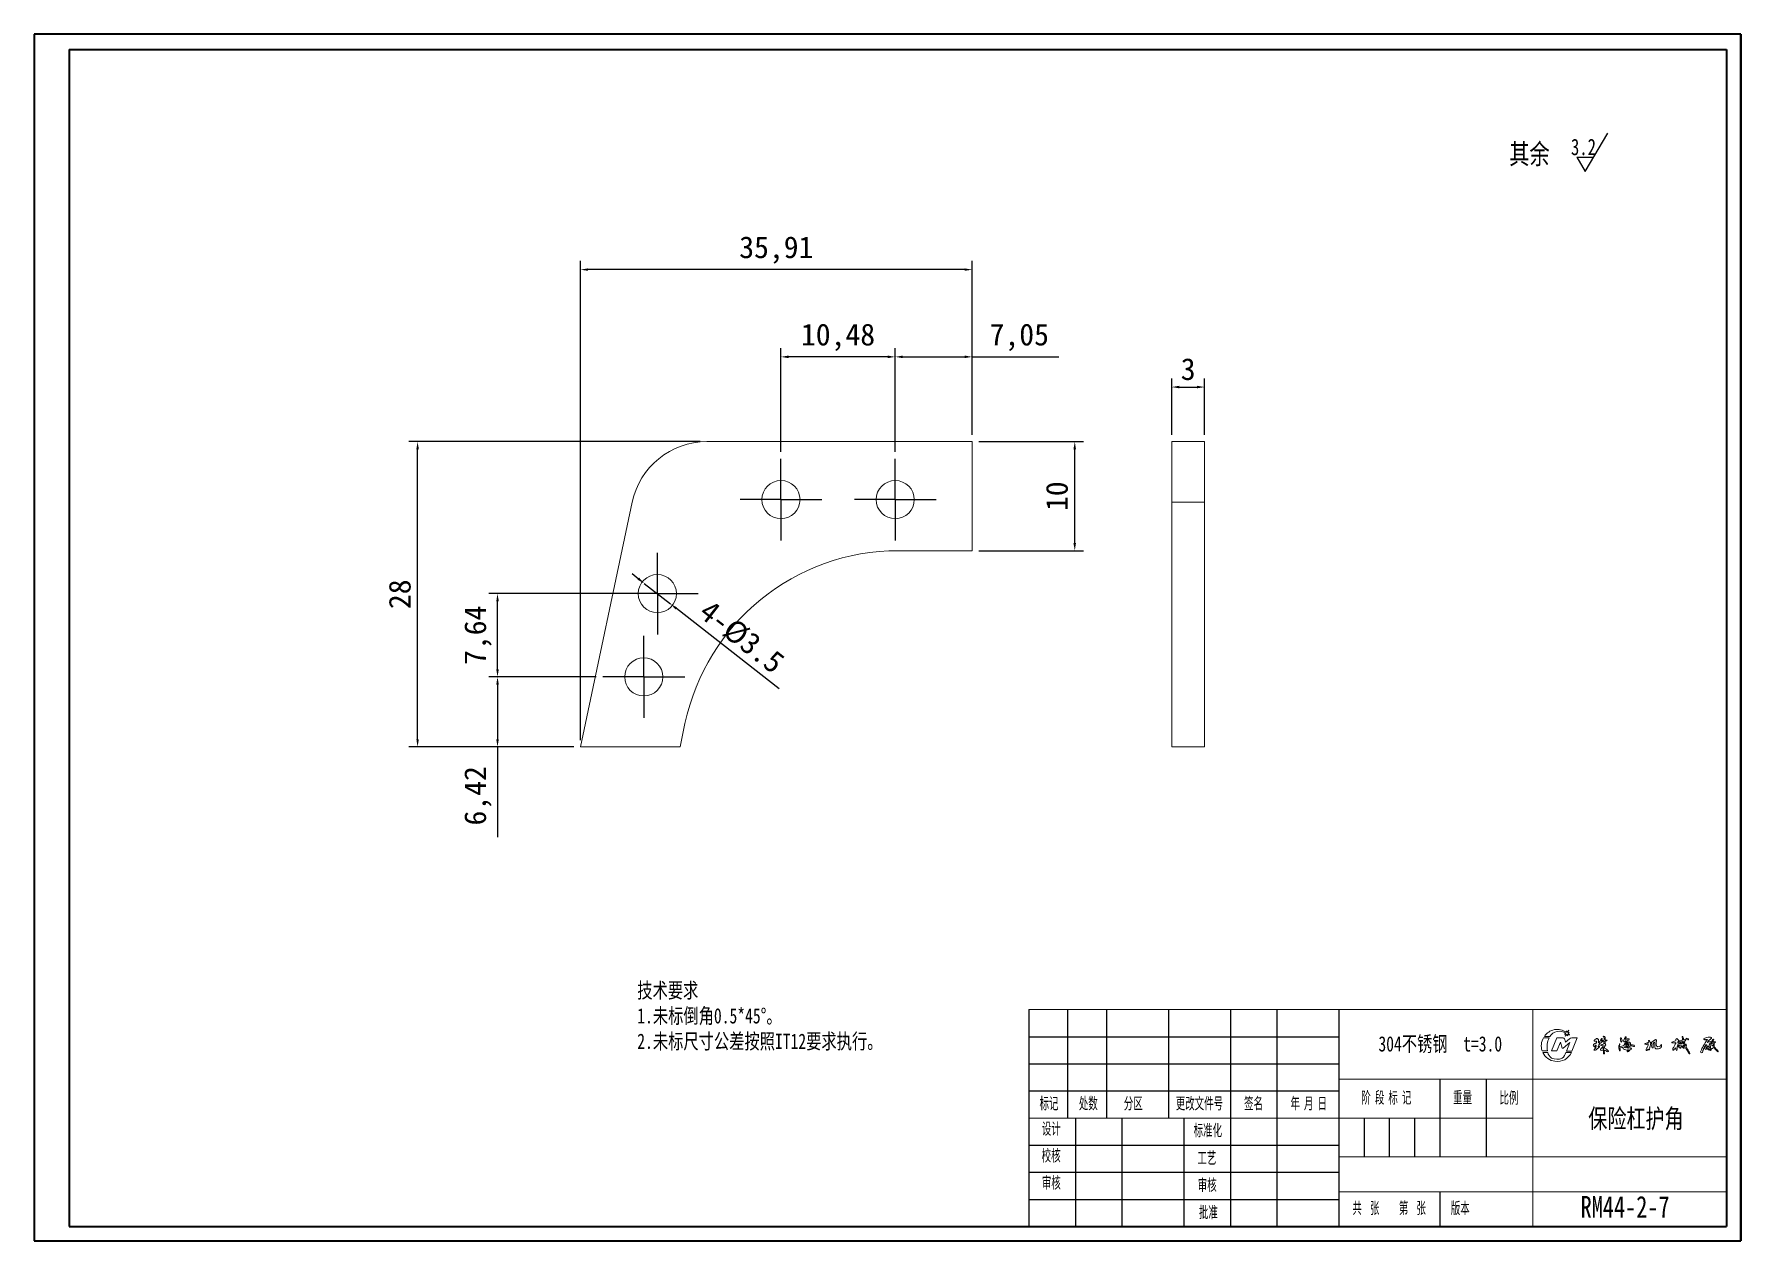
# Model space of a CAD drawing. Header units: millimetres. Extents: x 1557 to 1713, y -75 to 36.
import ezdxf

# ---------------------------------------------------------------- set-up
doc = ezdxf.new("R2010")
doc.units = ezdxf.units.MM
doc.header["$PDSIZE"] = -1
doc.linetypes.add('ACAD_ISO04W100', pattern=[30, 24, -3, 0, -3])
for name, color, linetype in [('10', 7, 'Continuous'), ('5', 7, 'Continuous'), ('9', 7, 'Continuous')]:
    doc.layers.add(name, color=color, linetype=linetype)
doc.layers.add('中心线', color=6, linetype='ACAD_ISO04W100', lineweight=0)
doc.layers.add('尺寸线', color=100, linetype='Continuous', lineweight=5)
doc.styles.add('SLDTEXTSTYLE1', font='TXT', dxfattribs={"width": 0.6, "bigfont": 'bigfont'})
doc.dimstyles.new('Annotative', dxfattribs={"dimscale": 0, "dimtxt": 2.5, "dimasz": 2.5, "dimexe": 1.25, "dimexo": 0.625, "dimtad": 1, "dimtxsty": 'Standard', "dimcen": 2.5, "dimadec": 0, "dimazin": 0, "dimtfac": 1, "dimtmove": 0, "dimatfit": 3, "dimfxl": 1, "dimarcsym": 0})

# ---------------------------------------------------------------- blocks, each defined once
blk = doc.blocks.new('SW_CENTERMARKSYMBOL_0')
at = {"layer": '10', "color": 0}
for p, q in [((0, 25), (0, 37.5)), ((0, 0), (0, 25)), ((-25, 0), (-37.5, 0)), ((0, 0), (-25, 0)), ((0, 0), (0, -25)), ((0, 0), (25, 0)), ((25, 0), (37.5, 0)), ((0, -25), (0, -37.5))]:
    blk.add_line(p, q, dxfattribs=at)
blk = doc.blocks.new('SW_CENTERMARKSYMBOL_1')
at = {"layer": '10', "color": 0}
for p, q in [((0, 25), (0, 37.5)), ((0, 0), (0, 25)), ((-25, 0), (-37.5, 0)), ((0, 0), (-25, 0)), ((0, 0), (0, -25)), ((0, 0), (25, 0)), ((25, 0), (37.5, 0)), ((0, -25), (0, -37.5))]:
    blk.add_line(p, q, dxfattribs=at)
blk = doc.blocks.new('SW_CENTERMARKSYMBOL_2')
at = {"layer": '10', "color": 0}
for p, q in [((0, 25), (0, 37.5)), ((0, 0), (0, 25)), ((-25, 0), (-37.5, 0)), ((0, 0), (-25, 0)), ((0, 0), (0, -25)), ((0, 0), (25, 0)), ((25, 0), (37.5, 0)), ((0, -25), (0, -37.5))]:
    blk.add_line(p, q, dxfattribs=at)
blk = doc.blocks.new('SW_CENTERMARKSYMBOL_3')
at = {"layer": '10', "color": 0}
for p, q in [((0, 25), (0, 37.5)), ((0, 0), (0, 25)), ((-25, 0), (-37.5, 0)), ((0, 0), (-25, 0)), ((0, 0), (0, -25)), ((0, 0), (25, 0)), ((25, 0), (37.5, 0)), ((0, -25), (0, -37.5))]:
    blk.add_line(p, q, dxfattribs=at)
blk = doc.blocks.new('*D30')
at = {"layer": 'Defpoints', "color": 0, "transparency": 16777216}
for p in [(1642.87, -1.58), (1652.28, -1.58), (1642.87, -11.58)]:
    blk.add_point(p, dxfattribs=at)
at = {"layer": '尺寸线', "color": 0, "lineweight": -2, "transparency": 16777216}
for p, q in [((1643.49, -1.58), (1653.08, -1.58)), ((1652.28, -10.88), (1652.28, -2.28)), ((1643.49, -11.58), (1653.08, -11.58))]:
    blk.add_line(p, q, dxfattribs=at)
at = {"layer": '尺寸线', "color": 0, "transparency": 16777216}
for points in [[(1652.16, -2.28), (1652.39, -2.28), (1652.28, -1.58)], [(1652.16, -10.88), (1652.39, -10.88), (1652.28, -11.58)]]:
    blk.add_solid(points, dxfattribs=at)
at = {"layer": '尺寸线', "color": 0, "transparency": 16777216, "insert": (1650.65, -6.58), "char_height": 2, "attachment_point": 5, "rotation": 90}
blk.add_mtext('10', dxfattribs=at)
blk = doc.blocks.new('*D29')
at = {"layer": 'Defpoints', "color": 0, "transparency": 16777216}
for p in [(1664.18, 3.43), (1661.18, -1.58), (1664.18, -1.58)]:
    blk.add_point(p, dxfattribs=at)
at = {"layer": '尺寸线', "color": 0, "lineweight": -2, "transparency": 16777216}
for p, q in [((1661.18, -0.95), (1661.18, 4.23)), ((1661.88, 3.43), (1663.48, 3.43)), ((1664.18, -0.95), (1664.18, 4.23))]:
    blk.add_line(p, q, dxfattribs=at)
at = {"layer": '尺寸线', "color": 0, "transparency": 16777216}
for points in [[(1661.88, 3.55), (1661.88, 3.31), (1661.18, 3.43)], [(1663.48, 3.55), (1663.48, 3.31), (1664.18, 3.43)]]:
    blk.add_solid(points, dxfattribs=at)
at = {"layer": '尺寸线', "color": 0, "transparency": 16777216, "insert": (1662.68, 5.06), "char_height": 2, "attachment_point": 5}
blk.add_mtext('3', dxfattribs=at)
blk = doc.blocks.new('*D28')
at = {"layer": 'Defpoints', "color": 0, "transparency": 16777216}
for p in [(1635.81, 6.2), (1642.87, -1.58), (1635.81, -3.15)]:
    blk.add_point(p, dxfattribs=at)
at = {"layer": '尺寸线', "color": 0, "lineweight": -2, "transparency": 16777216}
for p, q in [((1635.81, -2.52), (1635.81, 7)), ((1642.87, -0.95), (1642.87, 7)), ((1636.51, 6.2), (1642.17, 6.2)), ((1642.87, 6.2), (1650.82, 6.2))]:
    blk.add_line(p, q, dxfattribs=at)
at = {"layer": '尺寸线', "color": 0, "transparency": 16777216}
for points in [[(1636.51, 6.32), (1636.51, 6.08), (1635.81, 6.2)], [(1642.17, 6.32), (1642.17, 6.08), (1642.87, 6.2)]]:
    blk.add_solid(points, dxfattribs=at)
at = {"layer": '尺寸线', "color": 0, "transparency": 16777216, "insert": (1647.19, 7.99), "char_height": 2, "attachment_point": 5}
blk.add_mtext('7,05', dxfattribs=at)
blk = doc.blocks.new('*D27')
at = {"layer": 'Defpoints', "color": 0, "transparency": 16777216}
for p in [(1625.33, 6.2), (1625.33, -3.15), (1635.81, -3.15)]:
    blk.add_point(p, dxfattribs=at)
at = {"layer": '尺寸线', "color": 0, "lineweight": -2, "transparency": 16777216}
for p, q in [((1625.33, -2.52), (1625.33, 7)), ((1635.81, -2.52), (1635.81, 7)), ((1635.11, 6.2), (1626.03, 6.2))]:
    blk.add_line(p, q, dxfattribs=at)
at = {"layer": '尺寸线', "color": 0, "transparency": 16777216}
for points in [[(1626.03, 6.32), (1626.03, 6.08), (1625.33, 6.2)], [(1635.11, 6.32), (1635.11, 6.08), (1635.81, 6.2)]]:
    blk.add_solid(points, dxfattribs=at)
at = {"layer": '尺寸线', "color": 0, "transparency": 16777216, "insert": (1630.57, 7.99), "char_height": 2, "attachment_point": 5}
blk.add_mtext('10,48', dxfattribs=at)
blk = doc.blocks.new('*D31')
at = {"layer": 'Defpoints', "color": 0, "transparency": 16777216}
for p in [(1592.01, -1.58), (1618.54, -1.58), (1606.95, -29.58)]:
    blk.add_point(p, dxfattribs=at)
at = {"layer": '尺寸线', "color": 0, "lineweight": -2, "transparency": 16777216}
for p, q in [((1617.92, -1.58), (1591.21, -1.58)), ((1592.01, -28.88), (1592.01, -2.28)), ((1606.33, -29.58), (1591.21, -29.58))]:
    blk.add_line(p, q, dxfattribs=at)
at = {"layer": '尺寸线', "color": 0, "transparency": 16777216}
for points in [[(1591.9, -2.28), (1592.13, -2.28), (1592.01, -1.58)], [(1591.9, -28.88), (1592.13, -28.88), (1592.01, -29.58)]]:
    blk.add_solid(points, dxfattribs=at)
at = {"layer": '尺寸线', "color": 0, "transparency": 16777216, "insert": (1590.39, -15.58), "char_height": 2, "attachment_point": 5, "rotation": 90}
blk.add_mtext('28', dxfattribs=at)
blk = doc.blocks.new('*D33')
at = {"layer": 'Defpoints', "color": 0, "transparency": 16777216}
for p in [(1599.34, -23.16), (1609.01, -23.16), (1606.95, -29.58)]:
    blk.add_point(p, dxfattribs=at)
at = {"layer": '尺寸线', "color": 0, "lineweight": -2, "transparency": 16777216}
for p, q in [((1608.38, -23.16), (1598.54, -23.16)), ((1599.34, -23.86), (1599.34, -28.88)), ((1606.33, -29.58), (1598.54, -29.58)), ((1599.34, -29.58), (1599.34, -37.86))]:
    blk.add_line(p, q, dxfattribs=at)
at = {"layer": '尺寸线', "color": 0, "transparency": 16777216}
for points in [[(1599.23, -23.86), (1599.46, -23.86), (1599.34, -23.16)], [(1599.23, -28.88), (1599.46, -28.88), (1599.34, -29.58)]]:
    blk.add_solid(points, dxfattribs=at)
at = {"layer": '尺寸线', "color": 0, "transparency": 16777216, "insert": (1597.55, -34.07), "char_height": 2, "attachment_point": 5, "rotation": 90}
blk.add_mtext('6,42', dxfattribs=at)
blk = doc.blocks.new('*D32')
at = {"layer": 'Defpoints', "color": 0, "transparency": 16777216}
for p in [(1599.34, -15.52), (1610.87, -15.52), (1609.01, -23.16)]:
    blk.add_point(p, dxfattribs=at)
at = {"layer": '尺寸线', "color": 0, "lineweight": -2, "transparency": 16777216}
for p, q in [((1610.25, -15.52), (1598.54, -15.52)), ((1599.34, -22.46), (1599.34, -16.22)), ((1608.38, -23.16), (1598.54, -23.16))]:
    blk.add_line(p, q, dxfattribs=at)
at = {"layer": '尺寸线', "color": 0, "transparency": 16777216}
for points in [[(1599.23, -16.22), (1599.46, -16.22), (1599.34, -15.52)], [(1599.23, -22.46), (1599.46, -22.46), (1599.34, -23.16)]]:
    blk.add_solid(points, dxfattribs=at)
at = {"layer": '尺寸线', "color": 0, "transparency": 16777216, "insert": (1597.55, -19.34), "char_height": 2, "attachment_point": 5, "rotation": 90}
blk.add_mtext('7,64', dxfattribs=at)
blk = doc.blocks.new('*D35')
at = {"layer": 'Defpoints', "color": 0, "transparency": 16777216}
for p in [(1612.8, -14.58), (1615.2, -16.46)]:
    blk.add_point(p, dxfattribs=at)
at = {"layer": '尺寸线', "color": 0, "lineweight": -2, "transparency": 16777216}
for p, q in [((1612.25, -14.15), (1611.7, -13.72)), ((1612.8, -14.58), (1615.2, -16.46)), ((1625.17, -24.25), (1615.75, -16.89))]:
    blk.add_line(p, q, dxfattribs=at)
at = {"layer": '尺寸线', "color": 0, "transparency": 16777216}
for points in [[(1612.32, -14.05), (1612.17, -14.24), (1612.8, -14.58)], [(1615.82, -16.8), (1615.68, -16.98), (1615.2, -16.46)]]:
    blk.add_solid(points, dxfattribs=at)
at = {"layer": '尺寸线', "color": 0, "transparency": 16777216, "insert": (1621.74, -19.5), "char_height": 2, "attachment_point": 5, "rotation": 321.9828}
blk.add_mtext('4-%%C3.5', dxfattribs=at)
blk = doc.blocks.new('*D37')
at = {"layer": 'Defpoints', "color": 0, "transparency": 16777216}
for p in [(1606.95, 14.2), (1642.87, -1.58), (1606.95, -29.58)]:
    blk.add_point(p, dxfattribs=at)
at = {"layer": '尺寸线', "color": 0, "lineweight": -2, "transparency": 16777216}
for p, q in [((1606.95, -28.95), (1606.95, 15)), ((1642.17, 14.2), (1607.65, 14.2)), ((1642.87, -0.95), (1642.87, 15))]:
    blk.add_line(p, q, dxfattribs=at)
at = {"layer": '尺寸线', "color": 0, "transparency": 16777216}
for points in [[(1607.65, 14.32), (1607.65, 14.09), (1606.95, 14.2)], [(1642.17, 14.32), (1642.17, 14.09), (1642.87, 14.2)]]:
    blk.add_solid(points, dxfattribs=at)
at = {"layer": '尺寸线', "color": 0, "transparency": 16777216, "insert": (1624.91, 16), "char_height": 2, "attachment_point": 5}
blk.add_mtext('35,91', dxfattribs=at)

msp = doc.modelspace()

# ---------------------------------------------------------------- linework, layer by layer
for p, q in [((1699.097, 23.195), (1701.173, 26.723)), ((1698.315, 24.525), (1699.097, 23.195)), ((1698.315, 24.525), (1699.88, 24.525))]:
    msp.add_line(p, q)
at = {"color": 7, "linetype": 'Continuous', "lineweight": 15}
for p, q in [((1642.867, -1.58), (1618.543, -1.58)), ((1642.867, -11.58), (1642.867, -1.58)), ((1664.177, -1.58), (1661.177, -1.58)), ((1661.177, -7.133), (1661.177, -1.58)), ((1664.177, -7.133), (1664.177, -1.58)), ((1611.694, -7.133), (1606.954, -29.58)), ((1661.177, -29.58), (1661.177, -7.133)), ((1661.177, -7.133), (1664.177, -7.133)), ((1664.177, -7.133), (1664.177, -29.58)), ((1636.099, -11.58), (1642.867, -11.58)), ((1616.081, -29.58), (1616.531, -27.447)), ((1606.954, -29.58), (1616.081, -29.58)), ((1661.177, -29.58), (1664.177, -29.58))]:
    msp.add_line(p, q, dxfattribs=at)
for centre in [(1625.332, -6.898), (1635.815, -6.898), (1613.999, -15.517), (1612.757, -23.157)]:
    msp.add_circle(centre, 1.75, dxfattribs=at)
for centre, radius in [((1618.543, -8.58), 7), ((1636.099, -31.58), 20)]:
    msp.add_arc(centre, radius, 90, 168.07555, dxfattribs=at)
at = {"layer": '10', "color": 7, "lineweight": 15}
for p, q in [((1694.275, -53.679), (1694.275, -63.631)), ((1676.504, -60.077), (1712.047, -60.077)), ((1648.071, -63.631), (1694.275, -63.631)), ((1694.275, -63.631), (1694.275, -73.583)), ((1676.504, -67.185), (1712.047, -67.185)), ((1676.504, -70.39), (1712.047, -70.39))]:
    msp.add_line(p, q, dxfattribs=at)
at = {"layer": '5', "color": 7, "lineweight": 15}
for p, q in [((1648.071, -53.679), (1712.047, -53.679)), ((1648.071, -53.679), (1712.047, -53.679)), ((1695.271, -56.27), (1695.787, -56.27)), ((1695.849, -56.15), (1695.349, -56.15)), ((1695.993, -57.477), (1696.488, -56.276)), ((1696.488, -56.276), (1696.993, -56.276)), ((1697.191, -55.916), (1697.304, -55.84)), ((1697.331, -55.925), (1697.193, -55.925)), ((1697.254, -56.118), (1697.331, -55.925)), ((1697.401, -55.96), (1697.262, -56.123)), ((1697.342, -55.761), (1697.356, -55.655)), ((1697.379, -55.651), (1697.439, -55.752)), ((1697.464, -56.07), (1697.401, -55.96)), ((1697.439, -55.752), (1697.591, -55.563)), ((1697.489, -55.952), (1697.487, -56.064)), ((1697.651, -56.009), (1697.489, -55.952)), ((1697.599, -55.568), (1697.507, -55.784)), ((1697.507, -55.784), (1697.626, -55.787)), ((1697.629, -55.796), (1697.539, -55.864)), ((1697.539, -55.864), (1697.664, -55.988)), ((1697.856, -56.276), (1698.357, -56.276)), ((1698.357, -56.276), (1697.858, -57.481)), ((1702.316, -56.282), (1702.346, -56.265)), ((1702.346, -56.265), (1702.378, -56.281)), ((1702.82, -56.316), (1702.763, -56.363)), ((1702.791, -56.18), (1702.827, -56.187)), ((1707.977, -56.168), (1707.988, -56.137)), ((1707.993, -56.203), (1707.977, -56.168)), ((1708.01, -56.319), (1707.993, -56.203)), ((1708.354, -56.313), (1708.338, -56.349)), ((1695.646, -57.477), (1695.135, -57.479)), ((1695.207, -57.611), (1695.666, -57.611)), ((1696.49, -57.477), (1695.993, -57.477)), ((1696.826, -56.683), (1696.49, -57.477)), ((1696.969, -57.226), (1696.826, -56.683)), ((1697.075, -57.226), (1696.969, -57.226)), ((1697.673, -56.7), (1697.075, -57.226)), ((1697.23, -56.436), (1697.297, -56.672)), ((1697.297, -56.672), (1697.634, -56.356)), ((1697.322, -57.611), (1697.827, -57.611)), ((1697.359, -57.481), (1697.673, -56.7)), ((1697.858, -57.481), (1697.359, -57.481)), ((1699.89, -57.407), (1699.9, -57.375)), ((1700.005, -56.976), (1699.991, -56.994)), ((1700.056, -57.058), (1700.034, -57.13)), ((1700.05, -57.177), (1700.109, -57.005)), ((1700.092, -56.76), (1700.123, -56.741)), ((1700.14, -56.594), (1700.109, -56.577)), ((1700.318, -56.735), (1700.352, -56.74)), ((1700.326, -57.074), (1700.348, -57.047)), ((1700.348, -57.047), (1700.384, -57.051)), ((1700.51, -57.408), (1700.487, -57.382)), ((1700.525, -56.974), (1700.523, -56.94)), ((1700.557, -56.986), (1700.525, -56.974)), ((1700.573, -56.526), (1700.587, -56.555)), ((1700.743, -57.006), (1700.723, -56.985)), ((1700.729, -57.238), (1700.739, -57.391)), ((1700.752, -57.199), (1700.751, -57.174)), ((1700.763, -57.463), (1700.752, -57.199)), ((1700.79, -57.739), (1700.771, -57.711)), ((1700.815, -56.593), (1700.783, -56.58)), ((1700.857, -57.698), (1700.855, -57.73)), ((1700.963, -56.552), (1700.931, -56.567)), ((1701.235, -57.492), (1701.221, -57.519)), ((1702.24, -56.828), (1702.265, -56.813)), ((1702.271, -57.461), (1702.242, -57.458)), ((1702.27, -57.223), (1702.266, -57.257)), ((1702.299, -57.204), (1702.27, -57.223)), ((1702.292, -57.435), (1702.271, -57.461)), ((1702.563, -57.181), (1702.54, -57.158)), ((1702.562, -57.217), (1702.563, -57.181)), ((1702.763, -56.363), (1702.759, -56.399)), ((1702.782, -56.914), (1702.794, -56.929)), ((1702.858, -56.678), (1702.803, -56.891)), ((1702.824, -57.177), (1702.843, -57.15)), ((1702.841, -56.572), (1702.832, -56.544)), ((1702.854, -57.076), (1702.879, -57.059)), ((1702.858, -56.818), (1702.878, -56.724)), ((1702.921, -56.8), (1702.879, -56.83)), ((1702.897, -56.843), (1702.918, -56.827)), ((1702.932, -56.826), (1702.947, -56.838)), ((1702.936, -57.506), (1702.937, -57.474)), ((1703.07, -56.92), (1703.058, -56.996)), ((1703.081, -57.042), (1703.103, -56.872)), ((1703.187, -57.371), (1703.157, -57.381)), ((1703.305, -57.321), (1703.293, -57.355)), ((1703.313, -57.228), (1703.328, -57.253)), ((1703.624, -57.003), (1703.62, -57.039)), ((1704.575, -56.852), (1704.556, -56.832)), ((1704.752, -56.852), (1704.707, -56.875)), ((1704.753, -57.43), (1704.723, -57.439)), ((1704.864, -56.847), (1704.834, -56.828)), ((1704.889, -57.308), (1704.857, -57.307)), ((1704.87, -56.891), (1704.864, -56.847)), ((1704.897, -57.353), (1704.889, -57.308)), ((1704.902, -56.539), (1704.911, -56.502)), ((1704.911, -56.502), (1704.948, -56.502)), ((1704.972, -57.372), (1704.938, -57.391)), ((1705.079, -56.707), (1705.111, -56.738)), ((1705.189, -56.656), (1705.181, -56.694)), ((1705.244, -57.189), (1705.281, -57.192)), ((1705.355, -56.746), (1705.375, -56.713)), ((1705.43, -56.657), (1705.456, -56.674)), ((1707.215, -57.383), (1707.187, -57.411)), ((1707.411, -57.23), (1707.405, -57.193)), ((1707.409, -56.477), (1707.412, -56.396)), ((1707.481, -57.394), (1707.46, -57.421)), ((1707.581, -56.723), (1707.612, -56.735)), ((1707.635, -56.852), (1707.609, -56.861)), ((1707.674, -56.506), (1707.673, -56.54)), ((1707.787, -56.702), (1707.693, -56.8)), ((1707.757, -57.134), (1707.725, -57.116)), ((1707.795, -57.224), (1707.759, -57.217)), ((1707.777, -56.823), (1707.83, -56.767)), ((1707.977, -56.61), (1707.884, -56.639)), ((1707.967, -56.685), (1708.017, -56.677)), ((1707.978, -57.02), (1707.97, -56.985)), ((1707.973, -56.811), (1707.973, -56.781)), ((1708.159, -56.58), (1707.977, -56.61)), ((1708.02, -57.121), (1707.991, -57.139)), ((1708.08, -57.056), (1708.02, -57.121)), ((1708.025, -56.679), (1708.056, -56.709)), ((1708.063, -57.135), (1708.122, -57.124)), ((1708.102, -56.949), (1708.096, -56.956)), ((1708.098, -56.79), (1708.137, -56.779)), ((1708.113, -56.433), (1708.139, -56.458)), ((1708.25, -56.896), (1708.254, -56.934)), ((1708.254, -56.934), (1708.288, -56.963)), ((1708.314, -56.86), (1708.348, -56.869)), ((1708.356, -57.051), (1708.337, -57.082)), ((1708.338, -56.349), (1708.367, -56.381)), ((1708.573, -56.408), (1708.559, -56.369)), ((1708.672, -57.728), (1708.636, -57.737)), ((1710.239, -56.94), (1710.229, -56.912)), ((1710.233, -57.194), (1710.239, -57.157)), ((1710.281, -57.254), (1710.233, -57.194)), ((1710.303, -56.696), (1710.34, -56.702)), ((1710.429, -57.254), (1710.4, -57.279)), ((1710.475, -56.826), (1710.459, -56.867)), ((1710.733, -56.824), (1710.696, -56.823)), ((1710.785, -56.628), (1710.77, -56.667)), ((1710.77, -56.667), (1710.784, -56.695)), ((1710.856, -56.39), (1710.879, -56.42)), ((1711.005, -56.639), (1711.032, -56.668))]:
    msp.add_line(p, q, dxfattribs=at)
for centre, radius, start, end in [((1696.472, -57.017), 1.414, 148.10678, 199.0712), ((1696.527, -56.882), 1.387, 53.99854, 148.11308), ((1697.314, -57.06), 1.72, 152.64769, 194.03749), ((1696.727, -56.705), 1.039, 56.30183, 147.72417), ((1697.01, -56.507), 0.232, 17.84837, 94.25997), ((1697.193, -55.92), 0.00492, 123.59808, 270), ((1697.258, -56.119), 0.00492, 158.25924, 319.48501), ((1697.368, -55.657), 0.0123, 30.5695, 172.24527), ((1697.475, -56.063), 0.0123, 210.0475, 359.33925), ((1697.595, -55.566), 0.00492, 336.84757, 141.15035), ((1697.626, -55.792), 0.00492, 306.89987, 88.42974), ((1697.885, -56.702), 0.427, 93.88116, 125.93911), ((1697.655, -55.997), 0.0123, 250.62338, 44.9943), ((1700.16, -56.419), 0.0797, 40.56591, 139.98771), ((1700.628, -56.399), 0.0604, 71.26752, 170.74483), ((1700.605, -56.369), 0.0511, 316.66988, 32.3132), ((1700.762, -56.169), 0.0459, 66.69586, 147.69693), ((1700.714, -56.215), 0.0714, 25.63936, 82.80869), ((1700.438, -56.392), 0.399, 356.13915, 31.29985), ((1700.775, -56.261), 0.134, 12.6009, 87.89792), ((1700.68, -56.346), 0.254, 346.7386, 26.84101), ((1702.473, -56.342), 0.168, 159.05098, 196.84599), ((1702.443, -56.281), 0.0656, 179.85433, 247.00262), ((1702.144, -56.505), 0.319, 4.16649, 30.95386), ((1700.474, -55.165), 2.52, 330.76649, 333.99261), ((1700.912, -55.148), 2.144, 328.44852, 331.21479), ((1702.753, -56.234), 0.106, 309.16772, 348.94294), ((1702.137, -56.542), 0.775, 21.79876, 27.21515), ((1707.511, -56.456), 0.116, 92.38317, 148.90354), ((1707.446, -56.458), 0.132, 29.05936, 62.6982), ((1708.004, -56.187), 0.0525, 21.32184, 108.17619), ((1708.948, -56.231), 0.942, 185.35467, 190.09043), ((1707.818, -56.303), 0.271, 356.92747, 29.94288), ((1708.65, -56.261), 0.564, 185.74219, 197.75807), ((1708.384, -56.607), 0.296, 53.71884, 95.69989), ((1710.443, -57.182), 0.959, 103.38514, 121.96981), ((1710.449, -56.896), 0.686, 86.6853, 109.38389), ((1710.516, -56.456), 0.247, 59.89747, 96.25219), ((1710.589, -56.301), 0.0773, 292.93388, 49.26034), ((1696.483, -57.036), 1.4, 204.25819, 263.22268), ((1696.373, -57.511), 0.714, 188.07778, 239.36943), ((1696.544, -57.039), 1.405, 260.74299, 335.98713), ((1696.149, -57.239), 1.23, 312.06403, 342.41098), ((1699.928, -56.949), 0.107, 111.73471, 250.43201), ((1699.641, -56.288), 0.613, 293.74076, 304.37866), ((1699.987, -56.863), 0.552, 259.91518, 270.87813), ((1699.739, -57.369), 0.354, 52.03613, 64.44068), ((1700.893, -58.093), 1.225, 135.77997, 144.14487), ((1700.01, -56.558), 0.104, 115.88205, 173.9154), ((1699.996, -56.417), 0.157, 235.55963, 273.09561), ((1700.427, -56.575), 0.697, 227.57647, 233.63482), ((1700.012, -56.467), 0.0475, 90.16643, 177.15274), ((1700.108, -56.983), 0.224, 94.00789, 122.49705), ((1700.032, -57.001), 0.0417, 171.39316, 285.58996), ((1699.985, -57.278), 0.138, 274.20871, 318.69402), ((1700.063, -56.364), 0.219, 254.45682, 282.35154), ((1700.037, -56.992), 0.0359, 67.96471, 152.63215), ((1700.109, -56.483), 0.116, 95.00357, 146.77594), ((1700.021, -57.126), 0.0132, 236.67345, 342.78491), ((1699.896, -57.129), 0.162, 317.34984, 342.87309), ((1700.043, -57.054), 0.0132, 342.78491, 91.18323), ((1700.001, -56.766), 0.199, 284.42988, 294.48738), ((1700.084, -56.965), 0.018, 338.4925, 93.47325), ((1700.513, -57.69), 0.532, 123.39982, 142.88236), ((1700.073, -56.996), 0.0367, 345.40153, 40.67624), ((1699.933, -56.673), 0.202, 340.21454, 1.49825), ((1699.972, -56.62), 0.169, 343.75878, 9.03261), ((1700.001, -56.807), 0.491, 55.36323, 63.54781), ((1699.661, -56.304), 1.095, 300.69424, 306.31765), ((1700.121, -56.968), 0.202, 317.22654, 337.38014), ((1700.276, -57.051), 0.0545, 262.75607, 335.03996), ((1700.633, -56.25), 0.384, 203.40216, 213.911), ((1700.591, -56.613), 0.299, 170.36434, 204.19773), ((1700.174, -56.489), 0.142, 328.87571, 9.96208), ((1700.185, -56.948), 0.157, 321.28638, 0.14287), ((1700.599, -57.475), 0.409, 125.14715, 135.17814), ((1700.404, -56.933), 0.0632, 96.06335, 192.77441), ((1700.175, -56.643), 0.201, 331.4243, 351.08691), ((1700.339, -57.088), 0.0583, 295.09104, 39.4683), ((1700.464, -56.71), 0.0968, 117.42123, 158.79048), ((1700.484, -56.87), 0.115, 90.76751, 143.3679), ((1700.325, -56.842), 0.0777, 338.26911, 30.74864), ((1700.511, -56.64), 0.0926, 126.9119, 170.0414), ((1700.011, -56.354), 0.492, 334.47962, 342.72974), ((1700.823, -56.68), 0.386, 131.13318, 152.18921), ((1700.367, -56.5), 0.28, 294.24208, 316.26159), ((1700.134, -57.272), 0.369, 342.7667, 353.93769), ((1700.56, -57.332), 0.0624, 96.00648, 160.44021), ((1700.612, -56.973), 0.446, 256.86891, 284.61724), ((1700.647, -57.083), 0.19, 99.81165, 131.03223), ((1700.062, -56.786), 0.69, 315.43317, 324.4382), ((1700.639, -56.865), 0.145, 235.83347, 305.07277), ((1700.932, -57.052), 0.509, 127.31067, 135.32762), ((1700.777, -56.581), 0.211, 145.51709, 164.82413), ((1700.701, -56.773), 0.246, 93.20974, 117.52757), ((1700.287, -56.209), 0.405, 321.3255, 331.19696), ((1700.662, -56.943), 0.0663, 72.56929, 135.4047), ((1700.559, -56.476), 0.183, 290.38055, 312.91964), ((1702.817, -58.975), 2.83, 138.66815, 140.81882), ((1700.687, -56.767), 0.113, 267.43343, 338.97668), ((1700.696, -56.469), 0.141, 264.95169, 308.03305), ((1700.768, -56.635), 0.135, 81.92744, 126.67163), ((1700.57, -56.981), 0.175, 314.20692, 351.58046), ((1700.669, -57.179), 0.0458, 312.80177, 359.72413), ((1700.716, -57.209), 0.0167, 191.77564, 274.76943), ((1700.734, -57.184), 0.0201, 30.37273, 163.99607), ((1700.716, -57.239), 0.0132, 3.57579, 82.82114), ((1700.726, -57.392), 0.0132, 264.40984, 3.57579), ((1699.513, -57.627), 1.261, 356.16, 7.45446), ((1700.763, -56.432), 0.0742, 288.53917, 10.41098), ((1700.801, -57.574), 0.165, 265.92367, 288.99747), ((1702.978, -57.102), 2.205, 169.54971, 172.32807), ((1700.486, -56.631), 0.331, 347.61238, 6.50537), ((1701.046, -57.511), 0.208, 152.93266, 192.2151), ((1700.949, -57.643), 0.107, 170.8204, 210.91739), ((1700.542, -57.592), 0.302, 353.48882, 6.8611), ((1700.886, -57.483), 0.0706, 53.29979, 111.01202), ((1701.091, -57.156), 0.224, 166.95309, 194.40932), ((1700.042, -56.739), 0.908, 336.20184, 340.66322), ((1701.21, -56.764), 0.56, 233.13321, 244.16571), ((1701.052, -56.797), 0.156, 159.46151, 185.23184), ((1701.147, -56.596), 0.33, 220.65354, 233.05021), ((1700.968, -57.029), 0.0707, 130.87673, 189.16745), ((1701.463, -56.769), 0.557, 166.56195, 177.22767), ((1701.115, -56.629), 0.195, 161.24927, 183.02782), ((1700.883, -56.892), 0.0924, 294.8967, 339.12946), ((1701.011, -56.42), 0.0855, 169.41921, 216.93768), ((1700.872, -57.692), 0.272, 40.42099, 78.10447), ((1700.996, -56.253), 0.225, 256.37479, 283.87397), ((1700.17, -57.14), 0.828, 15.08818, 19.81229), ((1700.982, -56.35), 0.203, 264.49128, 284.4301), ((1700.47, -58.137), 1, 40.12015, 60.26806), ((1700.19, -55.323), 1.486, 304.54577, 308.42677), ((1701.064, -56.55), 0.0801, 52.06811, 100.59966), ((1701.152, -57.435), 0.108, 227.82776, 309.58112), ((1702.348, -57.128), 0.181, 172.67696, 206.24608), ((1701.452, -56.918), 0.739, 345.35926, 353.68154), ((1703.385, -57.065), 1.208, 186.8083, 198.94544), ((1702.433, -57.059), 0.253, 150.43685, 166.48195), ((1701.774, -56.768), 0.47, 339.33731, 352.68595), ((1702.415, -57.03), 0.174, 165.44538, 199.15041), ((1702.038, -56.876), 0.236, 332.22312, 15.46446), ((1701.96, -55.525), 1.589, 280.54822, 288.24676), ((1701.896, -57.402), 0.397, 355.24294, 21.39194), ((1702.241, -56.374), 0.832, 273.97991, 278.85581), ((1702.823, -56.375), 0.511, 181.72603, 206.7303), ((1703.337, -56.263), 1.028, 199.4082, 203.32193), ((1702.51, -57.425), 0.269, 83.52515, 121.48032), ((1702.304, -56.509), 0.184, 298.71089, 345.13535), ((1702.398, -56.629), 0.409, 278.35182, 308.34024), ((1702.933, -56.397), 0.478, 190.29648, 199.45662), ((1702.662, -57.23), 0.1, 172.86773, 253.42089), ((1702.989, -56.622), 0.389, 144.34957, 170.68907), ((1702.021, -56.767), 0.62, 13.13159, 19.52313), ((1702.666, -56.585), 0.0578, 224.4428, 331.22424), ((1702.399, -58.331), 1.032, 70.91261, 76.87081), ((1702.524, -56.852), 0.16, 322.56195, 347.73017), ((1702.974, -57.008), 0.318, 144.60088, 157.4718), ((1702.752, -57.113), 0.055, 147.82, 225.32738), ((1702.991, -57.758), 0.732, 91.09513, 113.0134), ((1702.921, -56.486), 0.698, 252.69997, 262.0361), ((1702.517, -56.711), 0.228, 330.18511, 347.99972), ((1702.783, -56.634), 0.0692, 102.74047, 162.33987), ((1702.873, -57.103), 0.287, 241.49331, 269.79703), ((1703.508, -57.152), 0.862, 143.38742, 152.8231), ((1702.812, -56.309), 0.104, 239.46341, 298.59173), ((1702.819, -56.611), 0.0681, 78.85274, 139.1547), ((1702.944, -57.041), 0.206, 133.38991, 142.03165), ((1702.834, -56.756), 0.177, 256.87561, 276.74517), ((1702.399, -56.438), 0.461, 334.36531, 343.16404), ((1703.082, -57.148), 0.239, 162.46075, 180.49175), ((1702.862, -56.901), 0.032, 257.35369, 8.59842), ((1703.083, -56.795), 0.254, 135.77568, 152.49696), ((1702.871, -56.819), 0.0131, 174.36274, 305.45423), ((1702.866, -56.295), 0.106, 267.65225, 307.84646), ((1702.974, -57.952), 0.57, 82.33881, 100.222), ((1702.926, -56.755), 0.0566, 132.13492, 147.01586), ((1702.82, -57.215), 0.166, 30.60002, 69.33977), ((1702.942, -56.767), 0.0761, 87.96358, 135.13708), ((1702.905, -56.854), 0.0131, 128.13944, 185.70466), ((1703.174, -56.866), 0.283, 177.83307, 186.1836), ((1703.747, -57.071), 0.959, 145.28134, 151.83317), ((1702.926, -56.837), 0.0131, 62.84712, 128.13944), ((1702.873, -56.719), 0.0941, 300.7695, 314.15184), ((1703.031, -56.746), 0.38, 94.04097, 105.21873), ((1702.997, -57.473), 0.0694, 208.77301, 271.37545), ((1702.997, -57.647), 0.183, 86.44899, 109.08666), ((1703.131, -57.126), 0.39, 110.46738, 119.5821), ((1702.73, -56.239), 0.5, 295.31345, 303.35768), ((1701.359, -56.727), 1.655, 343.36215, 345.88869), ((1703.012, -57.12), 0.106, 230.0997, 288.7629), ((1703.245, -56.608), 0.377, 217.59684, 226.2384), ((1702.926, -56.442), 0.0883, 291.27437, 335.76256), ((1702.9, -56.637), 0.397, 281.26614, 291.01765), ((1703.033, -56.856), 0.0541, 206.74106, 293.2294), ((1703.041, -56.808), 0.066, 358.35224, 134.77651), ((1703.017, -57.445), 0.0989, 259.12262, 341.84204), ((1703.19, -57.046), 0.704, 99.23738, 105.30645), ((1703.063, -56.755), 0.114, 48.73299, 120.01574), ((1703.032, -56.316), 0.164, 261.14893, 286.60528), ((1703.002, -57.411), 0.0532, 275.85777, 27.63047), ((1703.045, -56.995), 0.0131, 255.96963, 351.74296), ((1703.013, -57.171), 0.0591, 304.08962, 16.85772), ((1703.057, -56.918), 0.0131, 351.74296, 101.99256), ((1702.81, -57.069), 0.273, 341.9753, 5.65657), ((1703.071, -56.421), 0.0706, 29.98959, 85.48529), ((1702.92, -56.316), 0.224, 315.36404, 341.91805), ((1702.922, -56.828), 0.186, 346.49377, 5.8595), ((1703, -57.363), 0.158, 314.57212, 353.66859), ((1703.065, -56.822), 0.169, 28.24187, 64.4197), ((1703.527, -57.163), 0.353, 155.57345, 184.64559), ((1703.235, -57.106), 0.105, 234.80046, 273.26907), ((1703.212, -57.184), 0.188, 262.30006, 295.26022), ((1703.244, -57.121), 0.111, 74.17181, 110.67067), ((1703.178, -56.786), 0.0569, 338.24435, 50.47087), ((1703.314, -56.837), 0.0883, 160.09577, 229.41631), ((1703.179, -57.619), 0.414, 71.13597, 81.36517), ((1703.338, -56.383), 0.528, 261.08588, 268.85479), ((1703.318, -57.384), 0.373, 74.94063, 96.59662), ((1703.531, -57.358), 0.229, 152.8165, 170.71013), ((1703.088, -58.9), 2.004, 78.08665, 83.14928), ((1703.604, -56.564), 0.498, 247.66272, 259.89858), ((1703.491, -57.11), 0.171, 38.77309, 86.38804), ((1703.549, -56.914), 0.144, 256.86653, 299.54845), ((1704.607, -56.84), 0.0517, 88.61056, 171.00204), ((1704.771, -56.118), 0.759, 255.08217, 265.17792), ((1704.292, -55.389), 1.435, 282.75949, 289.69337), ((1704.855, -57.371), 0.191, 142.60953, 185.5261), ((1705.237, -56.759), 0.852, 227.76456, 232.93961), ((1703.613, -56.544), 1.301, 326.89245, 332.27689), ((1704.494, -55.809), 1.075, 283.87896, 288.39849), ((1704.614, -57.208), 0.262, 301.92472, 337.74683), ((1704.306, -56.812), 0.569, 323.66249, 352.08888), ((1704.76, -56.59), 0.151, 275.53426, 19.80089), ((1704.937, -57.35), 0.0403, 183.7166, 270.64392), ((1704.772, -56.668), 0.242, 8.57633, 43.3212), ((1704.693, -57.241), 0.309, 334.88556, 4.48875), ((1705.887, -57.224), 0.887, 174.6877, 179.49849), ((1705.751, -57.296), 0.763, 150.74152, 168.3445), ((1705.111, -56.61), 0.102, 192.53939, 251.94565), ((1705.232, -56.87), 0.155, 157.77031, 200.13057), ((1704.988, -56.741), 0.122, 324.71284, 1.10896), ((1705.423, -57.023), 0.245, 176.21977, 222.91089), ((1703.415, -56.801), 1.776, 353.37041, 358.4457), ((1704.747, -56.797), 0.446, 353.22326, 13.37655), ((1705.328, -56.842), 0.233, 97.62492, 126.71996), ((1705.215, -57.078), 0.132, 299.96091, 333.97474), ((1705.254, -56.501), 0.119, 291.38328, 329.59079), ((1705.619, -56.963), 0.297, 168.09333, 190.89099), ((1706.854, -56.996), 1.527, 180.85757, 185.26996), ((1703.215, -56.462), 2.158, 348.24412, 352.41924), ((1705.089, -56.136), 0.502, 302.1333, 311.08782), ((1705.121, -56.407), 0.397, 309.7516, 321.08318), ((1706.117, -57.523), 1.226, 121.01497, 124.68213), ((1704.678, -56.83), 0.793, 359.98446, 11.3371), ((1706.86, -56.869), 1.39, 178.38568, 183.24953), ((1704.387, -57.052), 1.091, 1.34932, 5.47816), ((1705.792, -57.061), 0.316, 173.7747, 209.46668), ((1705.554, -56.521), 0.0849, 345.38413, 144.80873), ((1705.255, -57.584), 0.451, 44.49478, 54.49986), ((1705.721, -56.686), 0.6, 256.03282, 286.0682), ((1706.877, -56.795), 1.278, 171.97534, 186.07816), ((1705.414, -57.024), 0.214, 5.2333, 26.02074), ((1705.278, -56.463), 0.367, 335.38476, 347.64566), ((1705.682, -57.005), 0.0547, 179.65304, 263.12671), ((1705.738, -56.996), 0.0892, 225.36565, 276.03531), ((1705.784, -56.7), 0.387, 264.62119, 299.72766), ((1705.811, -56.988), 0.285, 285.56644, 4.42241), ((1705.925, -56.961), 0.0898, 304.03292, 19.3571), ((1706.084, -56.988), 0.0932, 97.374, 142.60412), ((1706.021, -56.95), 0.0747, 348.07803, 47.47698), ((1707.087, -56.679), 0.059, 164.68104, 236.53228), ((1706.719, -55.393), 1.309, 283.75338, 299.43994), ((1707.138, -56.553), 0.194, 244.58666, 279.90362), ((1707.466, -57.325), 0.349, 168.75715, 188.62986), ((1707.212, -57.281), 0.133, 226.63108, 258.92644), ((1707.34, -57.371), 0.245, 133.79354, 152.12619), ((1707.214, -56.396), 0.351, 263.10676, 289.05182), ((1709.011, -58.232), 2.113, 146.2824, 150.59117), ((1707.461, -57.484), 0.266, 132.11322, 157.7573), ((1706.392, -56.559), 0.996, 329.85284, 336.70089), ((1707.249, -57.169), 0.123, 285.90802, 322.94314), ((1708.627, -57.603), 1.471, 146.00988, 153.76073), ((1707.318, -56.565), 0.163, 273.57476, 301.33654), ((1707.432, -57.283), 0.0943, 106.80552, 154.70226), ((1707.324, -56.452), 0.0886, 295.73802, 343.67734), ((1707.338, -56.746), 0.0773, 333.32896, 33.04183), ((1707.681, -57.277), 0.274, 170.09056, 187.70482), ((1707.543, -57.316), 0.133, 178.86858, 231.52787), ((1707.407, -57.298), 0.121, 307.91305, 3.57718), ((1708.075, -57.235), 0.551, 177.52003, 185.77892), ((1706.758, -57.117), 0.772, 352.93608, 1.78853), ((1707.744, -57.076), 0.215, 132.14254, 184.52517), ((1707.323, -56.744), 0.423, 34.18843, 55.84857), ((1707.698, -56.667), 0.13, 136.29963, 205.60617), ((1707.665, -57.045), 0.0708, 40.82293, 171.14546), ((1707.685, -57.036), 0.0894, 178.40215, 296.86375), ((1707.662, -56.898), 0.0649, 145.75587, 196.87612), ((1707.582, -56.455), 0.124, 280.30258, 317.03011), ((1707.703, -56.753), 0.0932, 120.06604, 168.66267), ((1707.741, -56.911), 0.121, 113.55705, 151.15416), ((1707.83, -56.77), 0.199, 117.32381, 150.67009), ((1707.729, -56.94), 0.0593, 260.33848, 339.3398), ((1707.824, -56.626), 0.0915, 85.12581, 159.15713), ((1707.917, -57.171), 0.164, 167.22594, 196.26337), ((1707.788, -56.833), 0.0144, 136.79223, 219.18543), ((1707.676, -56.909), 0.12, 334.11276, 33.40374), ((1707.863, -56.77), 0.103, 101.59953, 138.47708), ((1707.991, -57.604), 0.428, 106.59712, 117.29771), ((1707.841, -56.776), 0.0144, 50.34535, 136.79223), ((1707.711, -56.071), 0.479, 284.62522, 298.58625), ((1707.829, -56.634), 0.0377, 291.61523, 331.22067), ((1708.125, -56.501), 0.381, 223.91936, 233.06684), ((1707.897, -56.683), 0.0468, 106.57999, 138.65368), ((1707.613, -57.06), 0.289, 332.27933, 356.40053), ((1707.936, -56.78), 0.0479, 211.8628, 320.3412), ((1708.012, -57.088), 0.111, 112.33808, 174.96964), ((1707.924, -56.298), 0.195, 274.63376, 297.53629), ((1708.042, -56.722), 0.0907, 162.39629, 220.38071), ((1707.969, -56.699), 0.0144, 98.9286, 162.02323), ((1708.237, -57.051), 0.261, 173.2568, 199.67777), ((1707.957, -56.428), 0.0707, 323.57903, 26.99106), ((1708.019, -56.692), 0.0144, 63.95188, 98.9286), ((1708.065, -57.149), 0.0144, 100.81612, 189.86149), ((1708.546, -56.806), 0.604, 214.91395, 222.13171), ((1708.171, -56.702), 0.115, 183.43577, 230.57471), ((1707.924, -56.98), 0.174, 333.79983, 7.70906), ((1708.119, -56.969), 0.243, 265.22559, 302.16234), ((1708.159, -56.973), 0.0621, 86.59074, 157.39669), ((1708.188, -56.772), 0.106, 84.32528, 129.54923), ((1707.869, -56.786), 0.269, 1.34784, 20.86675), ((1708.082, -56.954), 0.175, 283.29535, 322.17982), ((1708.102, -56.239), 0.222, 279.60894, 299.35701), ((1708.128, -56.37), 0.213, 278.36914, 309.82239), ((1708.015, -57.029), 0.19, 13.91894, 38.73773), ((1707.737, -56.813), 0.484, 358.63909, 17.65342), ((1708.135, -57.042), 0.0872, 347.88195, 42.25172), ((1708.234, -56.527), 0.0976, 35.28434, 103.784), ((1708.557, -56.73), 0.349, 195.79593, 208.35528), ((1708.261, -57.224), 0.0506, 17.36706, 104.68947), ((1709.529, -57.5), 1.592, 139.74669, 142.61696), ((1708.166, -56.878), 0.148, 324.84653, 6.92606), ((1709.029, -56.891), 0.786, 203.80113, 217.99314), ((1709.215, -56.709), 0.954, 203.01254, 219.36768), ((1708.228, -56.966), 0.154, 326.39261, 38.84945), ((1708.585, -56.171), 0.303, 224.06332, 255.8517), ((1708.059, -57.704), 0.48, 29.24927, 43.23074), ((1707.44, -58.008), 1.247, 23.02971, 33.77647), ((1709.034, -57.253), 0.597, 201.2342, 216.21796), ((1708.473, -56.361), 0.11, 289.88514, 334.75238), ((1708.242, -57.867), 0.406, 29.13681, 40.08432), ((1709.878, -56.608), 1.58, 215.24554, 219.50841), ((1708.713, -57.646), 0.119, 191.22426, 229.74851), ((1708.456, -57.693), 0.219, 350.69717, 21.33761), ((1709.77, -57.56), 0.097, 144.17237, 214.89385), ((1709.755, -57.519), 0.116, 236.57187, 353.53592), ((1709.141, -57.193), 0.632, 330.5705, 344.60798), ((1711.268, -57.952), 1.628, 150.49191, 158.70448), ((1711.924, -58.065), 2.267, 144.39322, 156.18351), ((1710.576, -57.633), 0.713, 156.17451, 171.84725), ((1709.099, -56.928), 0.924, 333.14693, 340.4125), ((1710.041, -56.303), 0.124, 211.526, 265.05364), ((1710.289, -57.292), 0.325, 149.57008, 170.24812), ((1709.425, -56.662), 0.748, 321.42723, 333.3333), ((1710.123, -56.217), 0.23, 246.3551, 266.49125), ((1710.34, -57.204), 0.269, 126.85048, 184.77042), ((1710.168, -57.243), 0.0981, 170.36269, 258.35962), ((1711.948, -57.879), 2.184, 142.57197, 148.72607), ((1710.261, -57.034), 0.172, 128.70562, 167.67336), ((1710.244, -56.764), 0.345, 93.92541, 113.05638), ((1710.107, -57.255), 0.0941, 296.26699, 7.90397), ((1710.158, -57.117), 0.217, 70.99544, 91.21424), ((1710.266, -57.035), 0.0989, 105.64458, 152.31163), ((1710.615, -57.196), 0.418, 175.57336, 186.27583), ((1710.398, -57.228), 0.209, 119.67298, 162.09876), ((1709.911, -56.365), 0.356, 328.24474, 340.39086), ((1710.25, -56.503), 0.0896, 57.68166, 109.54099), ((1710.224, -57.069), 0.0891, 279.859, 329.55007), ((1710.653, -56.808), 0.52, 133.02447, 141.47338), ((1710.144, -57.519), 0.299, 32.44039, 62.65213), ((1710.5, -57.435), 0.439, 82.49047, 117.89979), ((1710.292, -57.049), 0.0666, 277.86904, 342.46026), ((1710.357, -56.69), 0.0535, 103.22258, 185.78051), ((1710.605, -56.77), 0.274, 142.55764, 165.52461), ((1710.499, -56.674), 0.159, 124.03824, 166.83196), ((1710.327, -57.237), 0.171, 28.2798, 80.59196), ((1710.257, -56.848), 0.277, 45.42807, 61.96929), ((1710.559, -57.223), 0.212, 219.82796, 272.67461), ((1710.498, -57.258), 0.1, 192.14943, 281.43708), ((1710.852, -56.928), 0.586, 127.55775, 138.95119), ((1710.328, -57.142), 0.151, 312.22426, 354.53917), ((1710.471, -56.596), 0.0576, 250.82895, 328.87951), ((1710.507, -56.835), 0.0572, 213.84895, 289.59587), ((1710.442, -56.702), 0.128, 284.86175, 320.05275), ((1710.385, -56.181), 0.302, 291.36547, 320.75735), ((1710.502, -57.299), 0.0593, 285.82337, 359.73893), ((1710.567, -56.74), 0.123, 57.89123, 112.61628), ((1710.44, -57.393), 0.511, 62.90644, 80.31864), ((1710.443, -56.608), 0.202, 298.95203, 321.00139), ((1710.48, -57.077), 0.11, 344.00346, 45.24173), ((1709.339, -57.061), 1.245, 348.99341, 354.35643), ((1710.493, -57.287), 0.165, 297.09266, 351.0472), ((1710.379, -57.125), 0.208, 343.37318, 4.79056), ((1710.569, -56.669), 0.0725, 295.25267, 27.83355), ((1710.743, -57.309), 0.087, 132.8218, 182.25923), ((1710.766, -56.761), 0.0935, 173.56539, 221.70524), ((1710.703, -57), 0.0694, 19.14625, 116.08979), ((1711.486, -56.907), 0.828, 158.37591, 169.09229), ((1710.722, -57.189), 0.0678, 236.10494, 304.29465), ((1710.917, -56.631), 0.203, 149.67755, 171.63458), ((1710.805, -56.902), 0.106, 72.4547, 132.90662), ((1710.847, -56.534), 0.106, 134.76416, 177.12423), ((1709.802, -56.189), 1.426, 312.19317, 316.66432), ((1710.837, -56.961), 0.0707, 193.22324, 255.94484), ((1710.861, -56.481), 0.0909, 93.49946, 166.2315), ((1710.947, -57.074), 0.413, 102.49944, 113.25453), ((1710.295, -56.395), 0.542, 334.51803, 342.68356), ((1710.621, -56.379), 0.261, 317.14152, 350.82555), ((1710.753, -56.974), 0.0871, 320.17858, 12.47358), ((1709.825, -56.884), 1.016, 356.01313, 4.70489), ((1710.502, -57.749), 0.672, 49.86849, 59.86227), ((1710.924, -56.755), 0.108, 86.97612, 128.36632), ((1710.44, -56.976), 0.463, 347.3147, 356.93361), ((1712, -56.089), 1.486, 221.73635, 227.72098), ((1710.755, -56.917), 0.17, 330.1538, 9.64947), ((1711.124, -56.843), 0.206, 149.89594, 192.59769), ((1710.978, -56.729), 0.0947, 73.34155, 120.35971), ((1713.413, -54.872), 3.423, 223.64523, 226.8958), ((1710.925, -56.627), 0.114, 280.20216, 339.20847), ((1706.295, -61.79), 6.582, 42.33545, 44.36126), ((1710.421, -58.146), 1.012, 45.44785, 49.88656), ((1711.343, -57.348), 0.225, 199.81102, 248.88841), ((1709.826, -58.727), 1.913, 39.85673, 45.75202), ((1711.244, -57.51), 0.0514, 291.03733, 9.09892), ((1696.522, -57.074), 1.169, 243.98588, 292.70965)]:
    msp.add_arc(centre, radius, start, end, dxfattribs=at)
at = {"layer": '9', "color": 7, "lineweight": 40}
for p, q in [((1713.364, 35.808), (1556.847, 35.808)), ((1556.847, 35.808), (1556.847, -74.899)), ((1713.364, -74.899), (1713.364, 35.808)), ((1713.364, 35.808), (1713.364, -74.899)), ((1560.066, 34.395), (1712.049, 34.395)), ((1560.066, 34.395), (1560.066, -73.583)), ((1712.049, 34.395), (1712.049, -73.583)), ((1556.847, -74.899), (1713.364, -74.899)), ((1560.066, -73.583), (1712.049, -73.583))]:
    msp.add_line(p, q, dxfattribs=at)
at = {"layer": '9', "color": 7}
for p, q in [((1648.071, -53.679), (1648.071, -73.583)), ((1651.625, -53.679), (1651.625, -63.631)), ((1655.179, -53.679), (1655.179, -63.631)), ((1660.866, -53.679), (1660.866, -63.631)), ((1666.553, -53.679), (1666.553, -73.583)), ((1670.818, -53.679), (1670.818, -73.583)), ((1676.504, -53.679), (1676.504, -73.583)), ((1648.071, -56.167), (1676.504, -56.167)), ((1648.071, -58.655), (1676.504, -58.655)), ((1685.745, -60.077), (1685.745, -67.185)), ((1690.01, -60.077), (1690.01, -67.185)), ((1648.071, -61.143), (1676.504, -61.143)), ((1652.336, -63.631), (1652.336, -73.583)), ((1656.601, -63.631), (1656.601, -73.583)), ((1662.288, -63.631), (1662.288, -73.583)), ((1678.815, -63.631), (1678.815, -67.185)), ((1681.125, -63.631), (1681.125, -67.185)), ((1683.435, -63.631), (1683.435, -67.185)), ((1648.071, -66.119), (1676.504, -66.119)), ((1648.071, -68.607), (1676.504, -68.607)), ((1685.745, -70.39), (1685.745, -73.583)), ((1648.071, -71.095), (1676.504, -71.095))]:
    msp.add_line(p, q, dxfattribs=at)

# ---------------------------------------------------------------- block references
at = {"layer": '中心线', "xscale": 0.1, "yscale": 0.1, "zscale": 0.1}
for name, p in [('SW_CENTERMARKSYMBOL_3', (1625.332, -6.898)), ('SW_CENTERMARKSYMBOL_0', (1635.815, -6.898)), ('SW_CENTERMARKSYMBOL_2', (1613.999, -15.517)), ('SW_CENTERMARKSYMBOL_1', (1612.757, -23.157))]:
    msp.add_blockref(name, p, dxfattribs=at)

# ---------------------------------------------------------------- texts
at = {"attachment_point": 1}
for s, width, gutter_width, insert, char_height in [('{\\fHYSWLongFangSong|b0|i0|c134|p2;其余}', 1569.10893, 9.339, (1692.124, 25.743), 1.85295), ('{\\fHYSWLongFangSong|b0|i0|c134|p2;3.2}', 2.90529, 17.5, (1697.782, 26.208), 1.5), ('{\\fHYSWLongFangSong|b0|i0|c134|p2;技术要求\\P1.未标倒角0.5*45%%D。\\P2.未标尺寸公差按照IT12要求执行。}', 32.42721, 0.45, (1612.159, -51.216), 1.4), ('{\\fHYSWLongFangSong|b0|i0|c134|p2;RM44-2-7}', 117.53046, 0.6, (1698.665, -70.779), 2)]:
    msp.add_mtext_dynamic_manual_height_columns(s, width=width, gutter_width=gutter_width, heights=[0], dxfattribs=dict(at, insert=insert, char_height=char_height))
for s, insert, char_height, width in [('{\\fHYSWLongFangSong|b0|i0|c134|p2;304不锈钢  t=3.0}', (1680.127, -56.125), 1.4, 38.51962), ('{\\fHYSWLongFangSong|b0|i0|c134|p2;保险杠护角}', (1699.368, -62.804), 1.75, 117.53046)]:
    msp.add_mtext(s, dxfattribs=dict(at, insert=insert, char_height=char_height, width=width))
at = {"layer": '9', "color": 7, "char_height": 1.07127, "attachment_point": 2, "style": 'SLDTEXTSTYLE1'}
for s, insert in [('{\\fHYSWLongFangSong|b0|i0|c134|p2;标记}', (1649.919, -61.745)), ('{\\fHYSWLongFangSong|b0|i0|c134|p2;处数}', (1653.52, -61.745)), ('{\\fHYSWLongFangSong|b0|i0|c134|p2;分区}', (1657.643, -61.745)), ('{\\fHYSWLongFangSong|b0|i0|c134|p2;更改文件号}', (1663.711, -61.745)), ('{\\fHYSWLongFangSong|b0|i0|c134|p2;签名}', (1668.672, -61.745)), ('{\\fHYSWLongFangSong|b0|i0|c134|p2;年 月 日}', (1673.735, -61.745)), ('{\\fHYSWLongFangSong|b0|i0|c134|p2;阶 段 标 记}', (1680.853, -61.211)), ('{\\fHYSWLongFangSong|b0|i0|c134|p2;重量}', (1687.84, -61.191)), ('{\\fHYSWLongFangSong|b0|i0|c134|p2;比例}', (1692.097, -61.231)), ('{\\fHYSWLongFangSong|b0|i0|c134|p2;设计}', (1650.128, -64.07)), ('{\\fHYSWLongFangSong|b0|i0|c134|p2;标准化}', (1664.482, -64.215)), ('{\\fHYSWLongFangSong|b0|i0|c134|p2;校核}', (1650.111, -66.525)), ('{\\fHYSWLongFangSong|b0|i0|c134|p2;工艺}', (1664.39, -66.748)), ('{\\fHYSWLongFangSong|b0|i0|c134|p2;审核}', (1650.13, -69.023)), ('{\\fHYSWLongFangSong|b0|i0|c134|p2;审核}', (1664.427, -69.229)), ('{\\fHYSWLongFangSong|b0|i0|c134|p2;批准}', (1664.531, -71.729)), ('{\\fHYSWLongFangSong|b0|i0|c134|p2;共  张}', (1678.981, -71.344)), ('{\\fHYSWLongFangSong|b0|i0|c134|p2;第  张}', (1683.241, -71.344)), ('{\\fHYSWLongFangSong|b0|i0|c134|p2;版本}', (1687.633, -71.352))]:
    msp.add_mtext(s, dxfattribs=dict(at, insert=insert))

# ---------------------------------------------------------------- dimensions: what is measured, and where the dimension line sits
at = {"layer": '尺寸线'}
for base, p1, p2, picture, middle in [((1606.954, 14.204), (1642.867, -1.58), (1606.954, -29.58), '*D37', (1624.911, 15.996)), ((1625.332, 6.198), (1635.815, -3.148), (1625.332, -3.148), '*D27', (1630.573, 7.99)), ((1664.177, 3.431), (1661.177, -1.58), (1664.177, -1.58), '*D29', (1662.677, 5.056))]:
    dim = msp.add_linear_dim(base=base, p1=p1, p2=p2, dimstyle='Annotative', override={"dimtxt": 2, "dimasz": 0.7, "dimexe": 0.8}, dxfattribs=at)
    dim.commit()
    dim.dimension.update_dxf_attribs({"geometry": picture, "text_midpoint": middle})
dim = msp.add_linear_dim(base=(1635.815, 6.198), p1=(1642.867, -1.58), p2=(1635.815, -3.148), dimstyle='Annotative', override={"dimtxt": 2, "dimasz": 0.7, "dimexe": 0.8}, dxfattribs=at)
dim.commit()
dim.dimension.update_dxf_attribs({"geometry": '*D28', "text_midpoint": (1647.192, 6.198), "dimtype": 160})
for base, p1, p2, picture, middle in [((1592.013, -1.58), (1606.954, -29.58), (1618.543, -1.58), '*D31', (1590.388, -15.58)), ((1652.277, -1.58), (1642.867, -11.58), (1642.867, -1.58), '*D30', (1650.652, -6.58)), ((1599.343, -15.517), (1609.007, -23.157), (1610.874, -15.517), '*D32', (1597.551, -19.337))]:
    dim = msp.add_linear_dim(base=base, p1=p1, p2=p2, angle=90, dimstyle='Annotative', override={"dimtxt": 2, "dimasz": 0.7, "dimexe": 0.8}, dxfattribs=at)
    dim.commit()
    dim.dimension.update_dxf_attribs({"geometry": picture, "text_midpoint": middle})
dim = msp.add_diameter_dim_2p(p1=(1612.798, -14.578), p2=(1615.201, -16.456), text='4-%%C3.5', dimstyle='Annotative', override={"dimtxt": 2, "dimasz": 0.7, "dimexe": 0.8}, dxfattribs=at)
dim.commit()
dim.dimension.update_dxf_attribs({"geometry": '*D35', "text_midpoint": (1621.736, -19.503)})
dim = msp.add_linear_dim(base=(1599.343, -23.157), p1=(1606.954, -29.58), p2=(1609.007, -23.157), angle=90, dimstyle='Annotative', override={"dimtxt": 2, "dimasz": 0.7, "dimexe": 0.8}, dxfattribs=at)
dim.commit()
dim.dimension.update_dxf_attribs({"geometry": '*D33', "text_midpoint": (1599.343, -34.071), "dimtype": 160})

doc.saveas('drawing.dxf')
